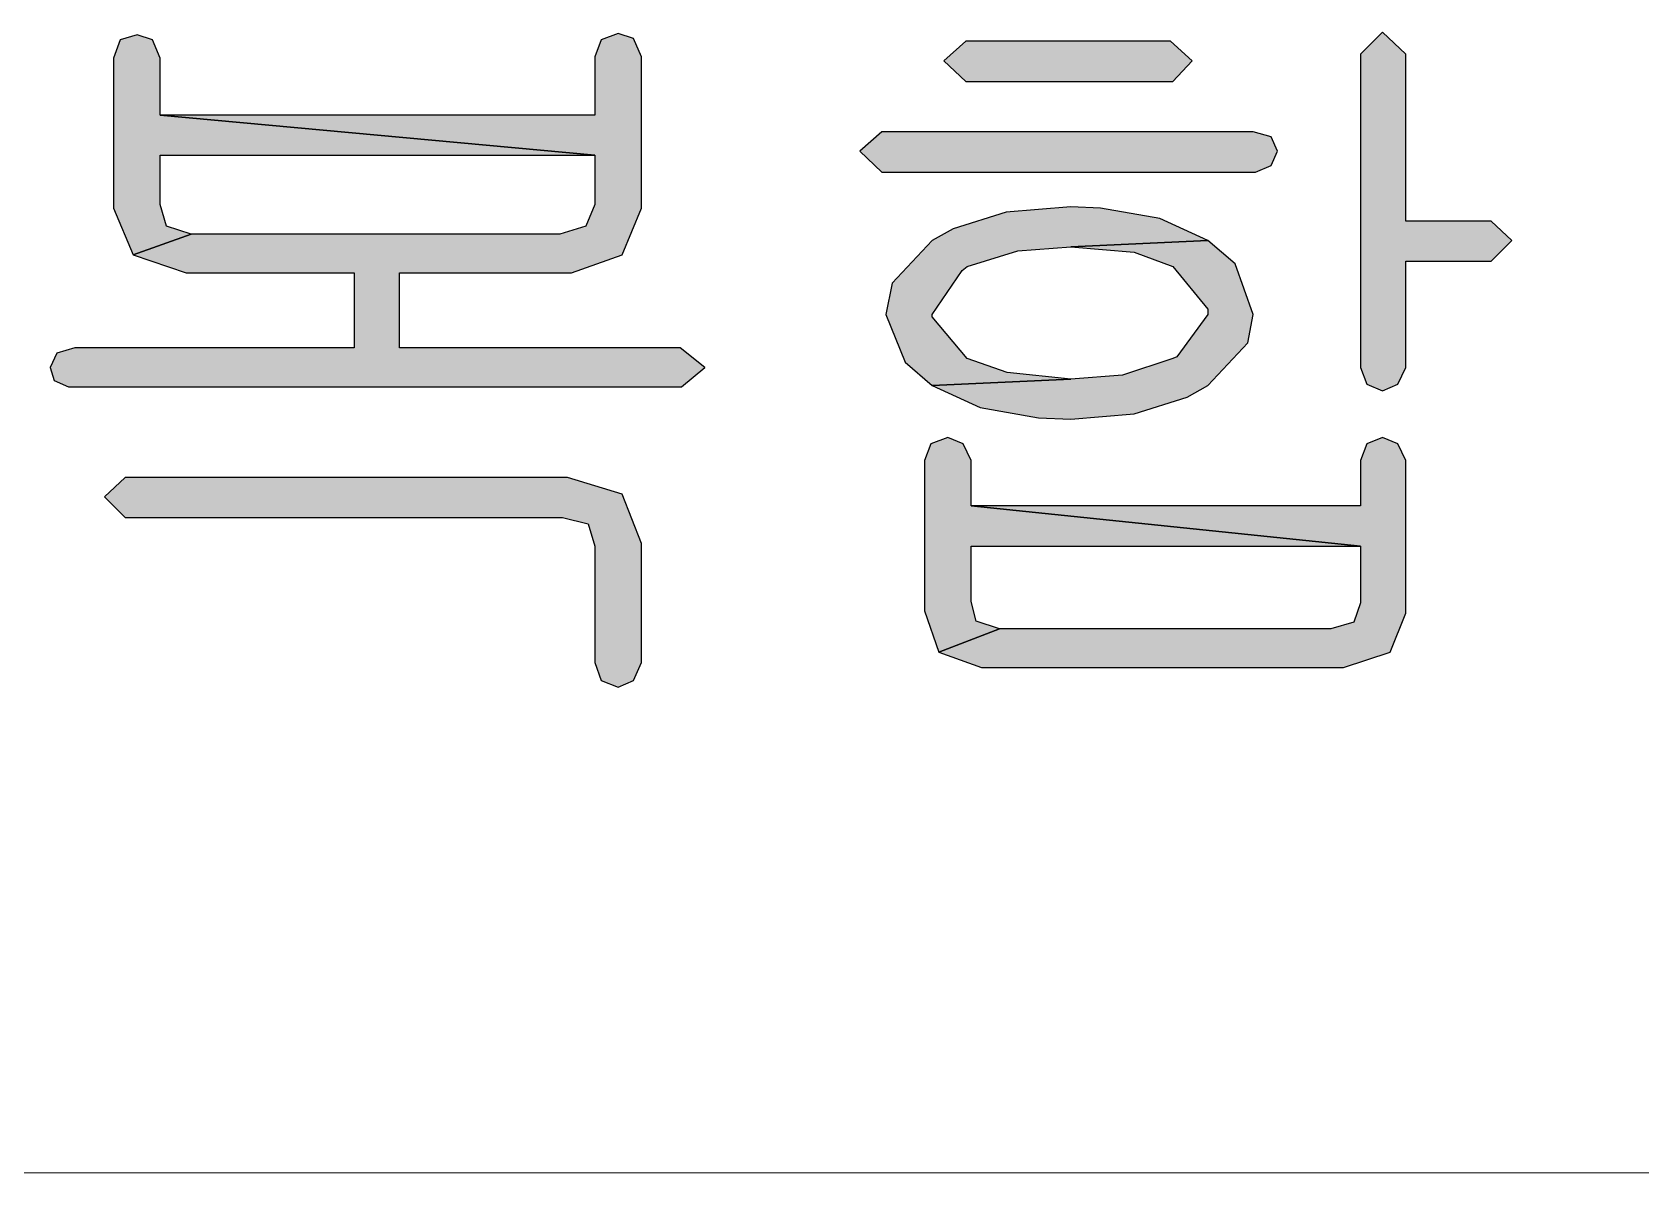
# Model space of a CAD drawing. Header units: inches. Extents: x 894 to 1735, y 0 to 594.
# Drawn here: x 1608.59 to 1619.89, y 110.04 to 118.05 of the extents above; entities that cross this region are included whole.
import ezdxf

# ---------------------------------------------------------------- set-up
doc = ezdxf.new("R2010")
doc.units = ezdxf.units.IN
doc.header["$MEASUREMENT"] = 0
doc.layers.add('BG 0 -1', color=7, linetype='Continuous')
doc.layers.add('BG Default', color=7, linetype='Continuous')

msp = doc.modelspace()

# ---------------------------------------------------------------- hatches: boundary and pattern name
at = {"layer": 'BG Default', "linetype": 'ByBlock'}
for points in [[(1612.541, 117.182), (1612.541, 116.837), (1612.477, 116.683), (1612.296, 116.628), (1609.707, 116.628), (1609.298, 116.483), (1609.671, 116.356), (1610.851, 116.356), (1610.851, 115.829), (1608.89, 115.829), (1608.762, 115.793), (1608.717, 115.693), (1608.744, 115.602), (1608.844, 115.557), (1613.149, 115.557), (1613.313, 115.693), (1613.14, 115.829), (1611.169, 115.829), (1611.169, 116.356), (1612.377, 116.356), (1612.732, 116.483), (1612.868, 116.81), (1612.868, 117.873), (1612.813, 118), (1612.704, 118.036), (1612.586, 117.991), (1612.541, 117.873), (1612.541, 117.464), (1609.489, 117.464)], [(1609.707, 116.628), (1609.534, 116.683), (1609.489, 116.837), (1609.489, 117.182), (1612.541, 117.182), (1609.489, 117.464), (1609.489, 117.864), (1609.435, 117.991), (1609.326, 118.027), (1609.207, 117.991), (1609.162, 117.864), (1609.162, 116.81), (1609.298, 116.483)], [(1615.883, 115.611), (1615.438, 115.657), (1615.157, 115.756), (1614.911, 116.047), (1614.911, 116.065), (1615.12, 116.374), (1615.157, 116.401), (1615.511, 116.51), (1615.883, 116.538), (1616.846, 116.583), (1616.51, 116.737), (1616.092, 116.81), (1615.883, 116.819), (1615.429, 116.783), (1615.057, 116.665), (1614.911, 116.583), (1614.63, 116.283), (1614.584, 116.065), (1614.721, 115.729), (1614.911, 115.566)], [(1614.911, 115.566), (1615.247, 115.411), (1615.656, 115.339), (1615.883, 115.33), (1616.328, 115.366), (1616.701, 115.484), (1616.846, 115.566), (1617.128, 115.865), (1617.164, 116.065), (1617.037, 116.42), (1616.846, 116.583), (1615.883, 116.538), (1616.328, 116.501), (1616.601, 116.401), (1616.846, 116.102), (1616.846, 116.065), (1616.628, 115.766), (1616.601, 115.756), (1616.246, 115.638), (1615.883, 115.611)], [(1617.918, 114.439), (1615.184, 114.721), (1615.184, 115.039), (1615.129, 115.157), (1615.02, 115.202), (1614.902, 115.157), (1614.857, 115.039), (1614.857, 113.985), (1614.957, 113.695), (1615.384, 113.858), (1615.22, 113.913), (1615.184, 114.049), (1615.184, 114.439)]]:
    msp.add_hatch(color=3, dxfattribs=at).paths.add_polyline_path(points)
at = {"layer": 'BG Default', "linetype": 'Continuous'}
for points in [[(1616.583, 117.982), (1615.147, 117.982), (1614.993, 117.845), (1615.147, 117.7), (1616.601, 117.7), (1616.737, 117.845)], [(1618.072, 118.045), (1617.918, 117.891), (1617.918, 115.693), (1617.963, 115.575), (1618.072, 115.529), (1618.181, 115.575), (1618.236, 115.693), (1618.236, 116.438), (1618.835, 116.438), (1618.98, 116.583), (1618.835, 116.719), (1618.236, 116.719), (1618.236, 117.891)], [(1617.164, 117.346), (1614.557, 117.346), (1614.403, 117.21), (1614.557, 117.064), (1617.182, 117.064), (1617.291, 117.11), (1617.336, 117.21), (1617.291, 117.31)], [(1618.072, 115.202), (1617.963, 115.157), (1617.918, 115.039), (1617.918, 114.721), (1615.184, 114.721), (1617.918, 114.439), (1617.918, 114.04), (1617.872, 113.904), (1617.709, 113.858), (1615.384, 113.858), (1614.957, 113.695), (1615.256, 113.586), (1617.8, 113.586), (1618.127, 113.695), (1618.236, 113.967), (1618.236, 115.039), (1618.181, 115.157)], [(1612.323, 114.921), (1609.244, 114.921), (1609.098, 114.785), (1609.244, 114.639), (1612.314, 114.639), (1612.495, 114.594), (1612.541, 114.439), (1612.541, 113.622), (1612.586, 113.495), (1612.704, 113.449), (1612.813, 113.495), (1612.868, 113.622), (1612.868, 114.458), (1612.732, 114.803), (1612.35, 114.921)]]:
    msp.add_hatch(color=3, dxfattribs=at).paths.add_polyline_path(points)

# ---------------------------------------------------------------- linework, layer by layer
at = {"layer": 'BG 0 -1', "color": 7, "linetype": 'Continuous', "lineweight": 9}
msp.add_line((1560.431, 110.04), (1709.698, 110.04), dxfattribs=at)
at = {"layer": 'BG 0 -1', "color": 3, "linetype": 'Continuous', "lineweight": 25}
for points in [[(1612.704, 118.036), (1612.586, 117.991), (1612.541, 117.873), (1612.541, 117.464), (1609.489, 117.464), (1612.541, 117.182), (1612.541, 116.837), (1612.477, 116.683), (1612.296, 116.628), (1609.707, 116.628), (1609.298, 116.483), (1609.671, 116.356), (1610.851, 116.356), (1610.851, 115.829), (1608.89, 115.829), (1608.762, 115.793), (1608.717, 115.693), (1608.744, 115.602), (1608.844, 115.557), (1613.149, 115.557), (1613.313, 115.693), (1613.14, 115.829), (1611.169, 115.829), (1611.169, 116.356), (1612.377, 116.356), (1612.732, 116.483), (1612.868, 116.81), (1612.868, 117.873), (1612.813, 118)], [(1609.326, 118.027), (1609.207, 117.991), (1609.162, 117.864), (1609.162, 116.81), (1609.298, 116.483), (1609.707, 116.628), (1609.534, 116.683), (1609.489, 116.837), (1609.489, 117.182), (1612.541, 117.182), (1609.489, 117.464), (1609.489, 117.864), (1609.435, 117.991)], [(1615.883, 116.819), (1615.429, 116.783), (1615.057, 116.665), (1614.911, 116.583), (1614.63, 116.283), (1614.584, 116.065), (1614.721, 115.729), (1614.911, 115.566), (1615.883, 115.611), (1615.438, 115.657), (1615.157, 115.756), (1614.911, 116.047), (1614.911, 116.065), (1615.12, 116.374), (1615.157, 116.401), (1615.511, 116.51), (1615.883, 116.538), (1616.846, 116.583), (1616.51, 116.737), (1616.092, 116.81)], [(1616.846, 116.583), (1615.883, 116.538), (1616.328, 116.501), (1616.601, 116.401), (1616.846, 116.102), (1616.846, 116.065), (1616.628, 115.766), (1616.601, 115.756), (1616.246, 115.638), (1615.883, 115.611), (1614.911, 115.566), (1615.247, 115.411), (1615.656, 115.339), (1615.883, 115.33), (1616.328, 115.366), (1616.701, 115.484), (1616.846, 115.566), (1617.128, 115.865), (1617.164, 116.065), (1617.037, 116.42)], [(1615.02, 115.202), (1614.902, 115.157), (1614.857, 115.039), (1614.857, 113.985), (1614.957, 113.695), (1615.384, 113.858), (1615.22, 113.913), (1615.184, 114.049), (1615.184, 114.439), (1617.918, 114.439), (1615.184, 114.721), (1615.184, 115.039), (1615.129, 115.157)]]:
    msp.add_lwpolyline(points, close=True, dxfattribs=at)
at = {"layer": 'BG Default', "color": 7, "linetype": 'Continuous', "lineweight": 0}
for points in [[(1612.541, 117.182), (1612.541, 116.837), (1612.477, 116.683), (1612.296, 116.628), (1609.707, 116.628), (1609.298, 116.483), (1609.671, 116.356), (1610.851, 116.356), (1610.851, 115.829), (1608.89, 115.829), (1608.762, 115.793), (1608.717, 115.693), (1608.744, 115.602), (1608.844, 115.557), (1613.149, 115.557), (1613.313, 115.693), (1613.14, 115.829), (1611.169, 115.829), (1611.169, 116.356), (1612.377, 116.356), (1612.732, 116.483), (1612.868, 116.81), (1612.868, 117.873), (1612.813, 118), (1612.704, 118.036), (1612.586, 117.991), (1612.541, 117.873), (1612.541, 117.464), (1609.489, 117.464)], [(1609.707, 116.628), (1609.534, 116.683), (1609.489, 116.837), (1609.489, 117.182), (1612.541, 117.182), (1609.489, 117.464), (1609.489, 117.864), (1609.435, 117.991), (1609.326, 118.027), (1609.207, 117.991), (1609.162, 117.864), (1609.162, 116.81), (1609.298, 116.483)], [(1615.883, 115.611), (1615.438, 115.657), (1615.157, 115.756), (1614.911, 116.047), (1614.911, 116.065), (1615.12, 116.374), (1615.157, 116.401), (1615.511, 116.51), (1615.883, 116.538), (1616.846, 116.583), (1616.51, 116.737), (1616.092, 116.81), (1615.883, 116.819), (1615.429, 116.783), (1615.057, 116.665), (1614.911, 116.583), (1614.63, 116.283), (1614.584, 116.065), (1614.721, 115.729), (1614.911, 115.566)], [(1614.911, 115.566), (1615.247, 115.411), (1615.656, 115.339), (1615.883, 115.33), (1616.328, 115.366), (1616.701, 115.484), (1616.846, 115.566), (1617.128, 115.865), (1617.164, 116.065), (1617.037, 116.42), (1616.846, 116.583), (1615.883, 116.538), (1616.328, 116.501), (1616.601, 116.401), (1616.846, 116.102), (1616.846, 116.065), (1616.628, 115.766), (1616.601, 115.756), (1616.246, 115.638), (1615.883, 115.611)], [(1617.918, 114.439), (1615.184, 114.721), (1615.184, 115.039), (1615.129, 115.157), (1615.02, 115.202), (1614.902, 115.157), (1614.857, 115.039), (1614.857, 113.985), (1614.957, 113.695), (1615.384, 113.858), (1615.22, 113.913), (1615.184, 114.049), (1615.184, 114.439)]]:
    msp.add_lwpolyline(points, close=True, dxfattribs=at)
at = {"layer": 'BG Default', "color": 3, "linetype": 'Continuous', "lineweight": 25}
for points in [[(1616.583, 117.982), (1615.147, 117.982), (1614.993, 117.845), (1615.147, 117.7), (1616.601, 117.7), (1616.737, 117.845)], [(1618.072, 118.045), (1617.918, 117.891), (1617.918, 115.693), (1617.963, 115.575), (1618.072, 115.529), (1618.181, 115.575), (1618.236, 115.693), (1618.236, 116.438), (1618.835, 116.438), (1618.98, 116.583), (1618.835, 116.719), (1618.236, 116.719), (1618.236, 117.891)], [(1617.164, 117.346), (1614.557, 117.346), (1614.403, 117.21), (1614.557, 117.064), (1617.182, 117.064), (1617.291, 117.11), (1617.336, 117.21), (1617.291, 117.31)], [(1618.072, 115.202), (1617.963, 115.157), (1617.918, 115.039), (1617.918, 114.721), (1615.184, 114.721), (1617.918, 114.439), (1617.918, 114.04), (1617.872, 113.904), (1617.709, 113.858), (1615.384, 113.858), (1614.957, 113.695), (1615.256, 113.586), (1617.8, 113.586), (1618.127, 113.695), (1618.236, 113.967), (1618.236, 115.039), (1618.181, 115.157)], [(1612.323, 114.921), (1609.244, 114.921), (1609.098, 114.785), (1609.244, 114.639), (1612.314, 114.639), (1612.495, 114.594), (1612.541, 114.439), (1612.541, 113.622), (1612.586, 113.495), (1612.704, 113.449), (1612.813, 113.495), (1612.868, 113.622), (1612.868, 114.458), (1612.732, 114.803), (1612.35, 114.921)]]:
    msp.add_lwpolyline(points, close=True, dxfattribs=at)

doc.saveas('drawing.dxf')
